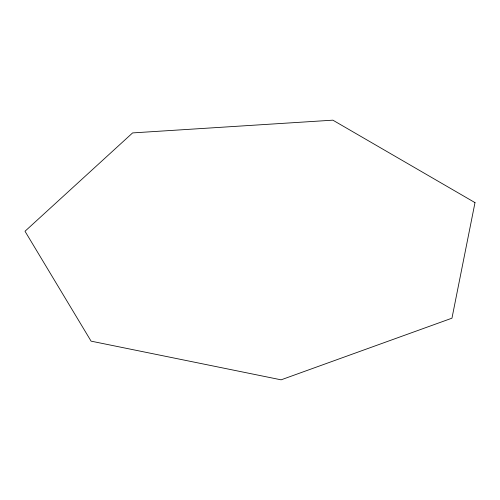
<?xml version="1.0" encoding="UTF-8"?>
<svg xmlns="http://www.w3.org/2000/svg" width="500" height="500" viewBox="0 0 500 500"><rect width="100%" height="100%" fill="white"/><g stroke="black" fill="none" stroke-linecap="round" stroke-linejoin="round"><path stroke-width="0.75" d="M475 202.619L451.962 318.181L281.106 379.831L91.088 341.15L25 231.262L132.606 132.912L332.875 120.169L475 202.619"/></g></svg>
